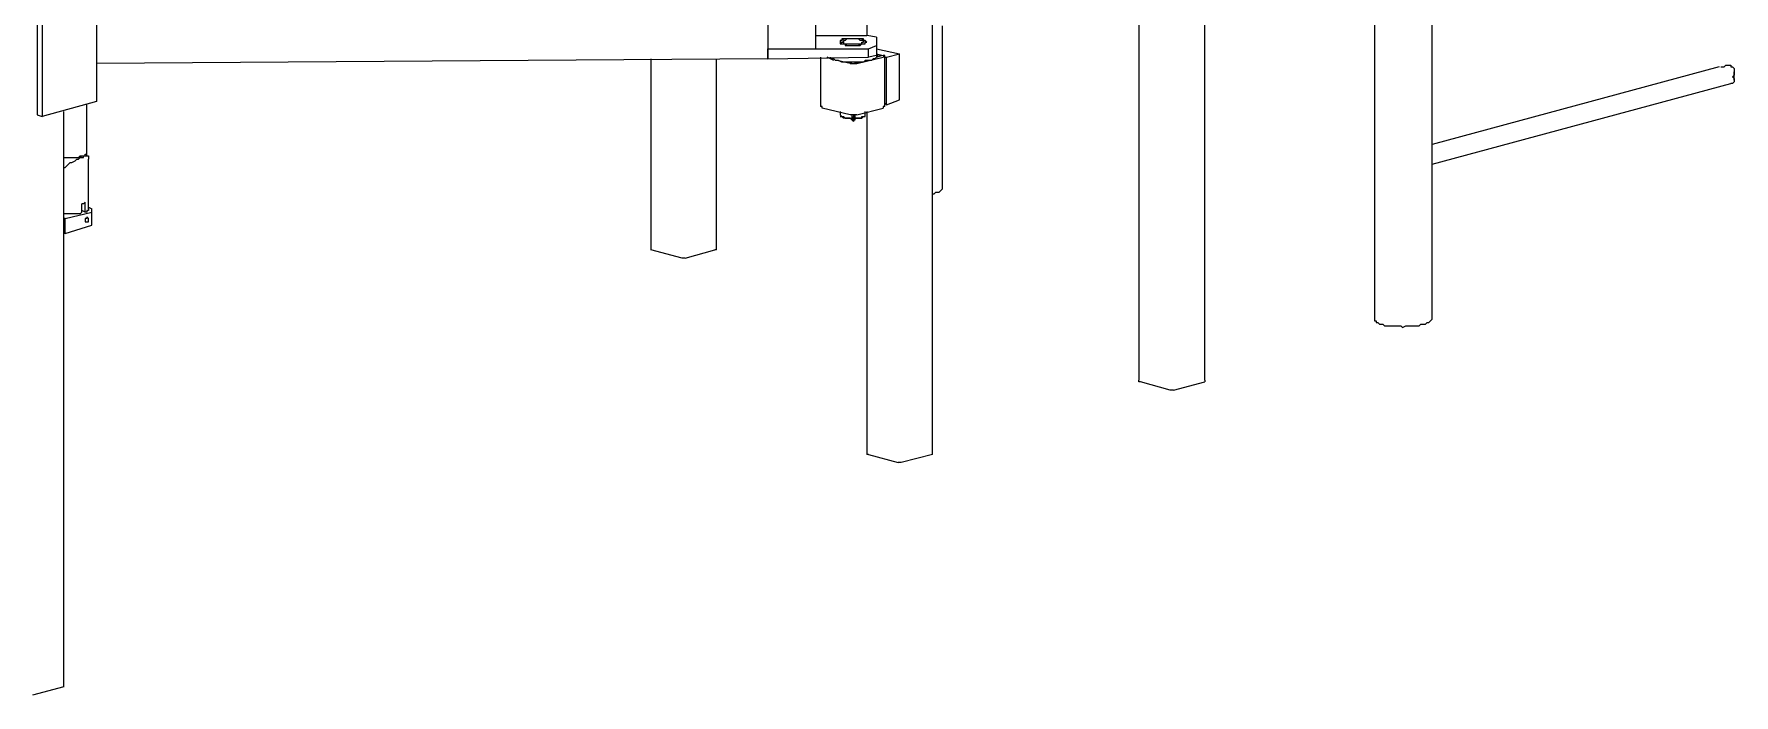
# Model space of a CAD drawing. Extents: x 855 to 1547, y 199 to 1196.
# Drawn here: x 1355.4 to 1461.6, y 1072.5 to 1113.8 of the extents above; entities that cross this region are included whole.
import ezdxf

# ---------------------------------------------------------------- set-up
doc = ezdxf.new("R2010")
doc.units = 0
doc.layers.add('2345-64C-02_Sort_layout', color=7, linetype='CONTINUOUS')

msp = doc.modelspace()

# ---------------------------------------------------------------- linework, layer by layer
at = {"layer": '2345-64C-02_Sort_layout', "color": 7}
for points in [[(1428.50236, 1092.19978), (1428.50236, 1186.97365)], [(1411.50487, 1087.5641), (1411.50487, 1182.44099)], [(1439.11291, 1165.4435), (1439.11291, 1096.01134)], [(1442.71844, 1096.01134), (1442.71844, 1165.4435)], [(1401.20336, 1148.75506), (1401.20336, 1112.90581)], [(1401.20336, 1148.75506), (1404.19076, 1148.75506), (1404.19076, 1112.90581)], [(1407.38427, 1145.35556), (1407.38427, 1113.72993)], [(1359.27623, 1126.91586), (1359.27623, 1109.60933), (1355.87673, 1108.68219)], [(1355.56769, 1126.09174), (1355.56769, 1108.78521)], [(1355.56769, 1126.09174), (1355.87673, 1125.98872), (1355.87673, 1108.68219)], [(1424.38176, 1117.6445), (1424.38176, 1092.19978)], [(1401.20336, 1115.17214), (1401.20336, 1112.28772), (1359.27623, 1111.97867)], [(1412.12296, 1104.25254), (1412.12296, 1114.34802)], [(1404.19076, 1113.72993), (1407.38427, 1113.72993)], [(1406.56015, 1113.11184), (1406.97217, 1113.11184), (1407.07518, 1113.21485), (1407.28125, 1113.21485), (1407.28125, 1113.31787), (1407.38427, 1113.31787), (1407.28125, 1113.42088), (1407.17824, 1113.42088), (1407.17824, 1113.5239), (1405.94206, 1113.5239), (1405.83904, 1113.5239), (1405.83904, 1113.42088), (1405.73599, 1113.42088), (1405.73599, 1113.21485), (1406.04507, 1113.21485), (1406.04507, 1113.11184), (1406.56015, 1113.11184)], [(1407.28125, 1113.31787), (1407.28125, 1113.42088), (1407.17824, 1113.42088), (1407.07518, 1113.5239), (1405.94206, 1113.5239), (1405.83904, 1113.42088), (1405.73599, 1113.42088), (1405.73599, 1113.31787), (1405.83904, 1113.21485), (1405.94206, 1113.21485), (1406.04507, 1113.21485), (1406.14809, 1113.11184), (1406.86915, 1113.11184), (1406.97217, 1113.21485), (1407.28125, 1113.21485), (1407.28125, 1113.31787)], [(1405.73603, 1113.31787), (1405.83904, 1113.31787)], [(1407.17824, 1113.31787), (1407.17824, 1113.42088), (1406.97217, 1113.42088), (1406.86915, 1113.5239), (1406.14809, 1113.5239), (1406.04507, 1113.42088), (1405.94206, 1113.42088), (1405.94206, 1113.31787), (1405.83904, 1113.31787), (1405.94206, 1113.31787), (1405.94206, 1113.21485), (1406.35412, 1113.21485), (1406.45713, 1113.21485), (1407.07518, 1113.21485), (1407.07518, 1113.31787), (1407.17824, 1113.31787)], [(1407.28125, 1113.31787), (1407.38427, 1113.31787)], [(1408.00232, 1113.62692), (1407.38427, 1113.72993)], [(1407.48728, 1112.90581), (1408.00232, 1113.11184)], [(1408.00232, 1113.11184), (1408.00232, 1112.49375), (1407.48728, 1112.39073)], [(1408.00232, 1113.62692), (1408.00232, 1113.11184)], [(1393.88925, 1112.28772), (1393.88925, 1100.33797)], [(1398.0099, 1100.33797), (1398.0099, 1112.28772)], [(1401.20336, 1112.28772), (1401.20336, 1112.90581), (1407.48728, 1112.90581)], [(1401.20336, 1112.90581), (1404.19076, 1112.90581)], [(1401.20336, 1112.28772), (1407.48728, 1112.39073)], [(1404.49985, 1112.39073), (1404.49985, 1109.30028)], [(1405.32397, 1112.1847), (1404.91191, 1112.39073)], [(1407.5903, 1112.1847), (1407.28125, 1112.1847), (1407.17824, 1112.08169), (1405.83904, 1112.08169), (1405.63297, 1112.1847), (1405.42694, 1112.1847), (1405.32397, 1112.28772), (1405.11794, 1112.28772), (1405.11794, 1112.39073)], [(1406.35412, 1111.97867), (1405.53004, 1112.1847)], [(1406.45713, 1111.97867), (1406.14809, 1112.08169)], [(1406.45713, 1111.97867), (1406.56015, 1111.97867), (1406.86924, 1112.08169)], [(1406.76614, 1111.97867), (1408.41442, 1112.39073)], [(1407.48728, 1112.39073), (1407.48728, 1112.90581)], [(1408.00232, 1112.49375), (1408.00232, 1112.39073), (1407.89934, 1112.28772), (1407.79633, 1112.28772), (1407.69331, 1112.1847), (1407.5903, 1112.1847)], [(1408.00232, 1112.90581), (1409.44461, 1112.59676)], [(1408.00232, 1112.59676), (1408.31141, 1112.49375)], [(1408.00232, 1112.59676), (1408.41442, 1112.49375)], [(1408.00232, 1112.49375), (1408.10542, 1112.49375)], [(1408.00232, 1112.39073), (1408.31141, 1112.49375)], [(1408.31141, 1112.49375), (1408.31136, 1112.49375)], [(1408.41442, 1112.39073), (1408.51744, 1112.49375), (1408.41442, 1112.49375)], [(1408.51744, 1109.30028), (1408.51744, 1112.49375)], [(1408.51744, 1112.39073), (1408.62045, 1112.39073)], [(1408.62045, 1109.4033), (1408.62045, 1112.39073), (1409.44461, 1112.59676)], [(1409.44461, 1109.71234), (1409.44461, 1112.59676)], [(1406.35412, 1111.97867), (1406.76614, 1111.97867)], [(1460.64306, 1111.77264), (1442.71844, 1106.93094)], [(1460.74608, 1111.77264), (1460.95207, 1111.7726), (1461.05508, 1111.87566), (1461.36417, 1111.87566), (1461.36417, 1111.7726), (1461.46718, 1111.7726), (1461.5702, 1111.66963), (1461.5702, 1111.25757), (1461.46718, 1111.15455)], [(1461.46718, 1111.15455), (1461.5702, 1111.05154), (1461.5702, 1110.84551), (1461.46718, 1110.74249), (1461.36417, 1110.74249)], [(1461.5702, 1110.94852), (1461.5702, 1111.4636)], [(1442.71844, 1105.69475), (1461.36417, 1110.74249)], [(1357.21593, 1073.03898), (1357.21593, 1108.99124)], [(1358.65814, 1106.41586), (1358.65814, 1109.4033)], [(1404.60286, 1109.19727), (1404.60286, 1109.30028), (1404.4998, 1109.30028)], [(1406.35412, 1108.78521), (1404.60286, 1109.19727)], [(1405.73603, 1108.99124), (1405.73603, 1108.78521)], [(1406.76614, 1108.78521), (1408.41442, 1109.19727)], [(1407.28125, 1108.78521), (1407.28125, 1108.99124)], [(1407.38427, 1108.99124), (1407.38427, 1087.5641)], [(1408.51744, 1109.30028), (1408.41442, 1109.30028), (1408.41442, 1109.19722)], [(1408.62045, 1109.4033), (1408.51744, 1109.50631)], [(1408.62045, 1109.4033), (1409.44461, 1109.71234)], [(1355.56769, 1108.78521), (1355.87673, 1108.68219)], [(1405.73603, 1108.78521), (1405.83904, 1108.68219), (1405.94206, 1108.68219), (1406.04507, 1108.57918), (1406.45713, 1108.57918)], [(1405.73603, 1108.68219), (1405.83904, 1108.68219)], [(1406.45713, 1108.47616), (1406.35412, 1108.57918), (1405.94206, 1108.57918), (1405.83904, 1108.68219)], [(1406.76614, 1108.78521), (1406.35412, 1108.78521)], [(1406.45713, 1108.78521), (1406.45713, 1108.47616)], [(1406.56015, 1108.37315), (1406.45713, 1108.47616), (1406.45713, 1108.57918), (1406.56015, 1108.57918), (1406.56015, 1108.37315)], [(1406.56015, 1108.78521), (1406.56015, 1108.57918)], [(1406.56015, 1108.78521), (1406.56015, 1108.68219)], [(1406.56015, 1108.47616), (1406.66316, 1108.47616), (1406.66316, 1108.68219), (1406.56015, 1108.68219)], [(1406.56015, 1108.47616), (1406.56015, 1108.68219)], [(1406.56015, 1108.57918), (1406.56015, 1108.47616)], [(1406.66316, 1108.57918), (1406.66316, 1108.78521)], [(1406.66316, 1108.57918), (1407.07518, 1108.57918), (1407.07518, 1108.68219), (1407.28125, 1108.68219), (1407.28125, 1108.78521)], [(1407.17824, 1108.68219), (1407.07518, 1108.57918), (1406.66316, 1108.57918)], [(1407.17824, 1108.68219), (1407.28125, 1108.68219)], [(1357.21593, 1106.10681), (1358.24608, 1106.10681), (1358.34909, 1106.20983), (1358.55512, 1106.20983), (1358.55512, 1106.31284), (1358.65814, 1106.31284), (1358.65814, 1106.41586)], [(1357.21593, 1105.48872), (1357.31894, 1105.48872), (1357.62799, 1105.79777), (1357.731, 1105.79777), (1357.93699, 1105.90078), (1358.04001, 1106.0038), (1358.14302, 1106.0038), (1358.24608, 1106.10681), (1358.45211, 1106.10681), (1358.45211, 1106.20983), (1358.76115, 1106.20983), (1358.76115, 1106.0038)], [(1357.21593, 1106.10681), (1358.14302, 1106.10681), (1358.24608, 1106.20983), (1358.34909, 1106.20983)], [(1358.34909, 1106.20983), (1358.55512, 1106.20983), (1358.55512, 1106.31284), (1358.65814, 1106.31284), (1358.65814, 1106.41586)], [(1358.65814, 1106.20983), (1358.65814, 1106.41586)], [(1358.76115, 1102.91335), (1358.76115, 1106.0038)], [(1411.50487, 1103.84048), (1411.60789, 1103.84048), (1411.7109, 1103.9435), (1411.91689, 1103.9435), (1412.12292, 1104.14953), (1412.12292, 1104.25254)], [(1358.34909, 1102.70732), (1358.24608, 1102.6043), (1357.21593, 1102.6043)], [(1357.31894, 1101.36812), (1357.31894, 1102.29526), (1358.96718, 1102.70732)], [(1358.76115, 1102.91335), (1358.76115, 1102.81033), (1358.65814, 1102.81033), (1358.65814, 1102.70732), (1358.55512, 1102.70732), (1358.55512, 1103.32541), (1358.45211, 1103.22239), (1358.34909, 1103.22239)], [(1358.34909, 1102.70732), (1358.34909, 1103.22239)], [(1358.55512, 1102.70732), (1358.34909, 1102.81033)], [(1358.76115, 1103.01636), (1358.96718, 1102.91335)], [(1358.96718, 1102.70732), (1358.96718, 1102.91335)], [(1358.96718, 1101.8832), (1358.96718, 1102.70732)], [(1357.31894, 1102.29526), (1357.21593, 1102.29526)], [(1357.31894, 1101.36812), (1358.96718, 1101.8832)], [(1358.55512, 1102.19224), (1358.55512, 1102.08923), (1358.76115, 1102.08923), (1358.76115, 1102.29526), (1358.65814, 1102.39827), (1358.65814, 1102.29526), (1358.55512, 1102.29526), (1358.55512, 1102.19224)], [(1357.31894, 1101.36812), (1357.21593, 1101.36812)], [(1395.84658, 1099.8229), (1393.88925, 1100.33797)], [(1396.05261, 1099.8229), (1397.90688, 1100.33797)], [(1398.0099, 1100.33797), (1398.00985, 1100.33797), (1397.90684, 1100.33797)], [(1396.05261, 1099.8229), (1395.84658, 1099.8229)], [(1439.11291, 1096.01134), (1439.11287, 1095.90832), (1439.21588, 1095.90832), (1439.21588, 1095.80531), (1439.3189, 1095.80531), (1439.42196, 1095.70229), (1439.62799, 1095.70229), (1439.731, 1095.59928), (1440.76115, 1095.59928), (1440.86417, 1095.49626), (1441.0702, 1095.59928), (1441.89428, 1095.59928), (1441.99733, 1095.70229), (1442.20336, 1095.70229)], [(1442.20336, 1095.70229), (1442.30638, 1095.70229), (1442.4094, 1095.80531), (1442.51241, 1095.80531), (1442.71844, 1096.01134)], [(1424.48477, 1092.09676), (1424.38176, 1092.09676), (1424.38176, 1092.19978)], [(1426.33904, 1091.58169), (1424.48477, 1092.09676)], [(1426.54507, 1091.58169), (1428.50236, 1092.09676)], [(1428.50236, 1092.19978), (1428.50236, 1092.09676)], [(1426.54507, 1091.58169), (1426.339, 1091.58169)], [(1407.48728, 1087.5641), (1407.38427, 1087.5641)], [(1407.48728, 1087.5641), (1409.34151, 1087.04903)], [(1409.54759, 1087.04903), (1409.34151, 1087.04903)], [(1411.50487, 1087.5641), (1409.54759, 1087.04903)], [(1357.21593, 1073.03898), (1355.2586, 1072.5239)], [(1357.21593, 1073.03898), (1357.21593, 1073.03898)]]:
    msp.add_lwpolyline(points, dxfattribs=at)

doc.saveas('drawing.dxf')
